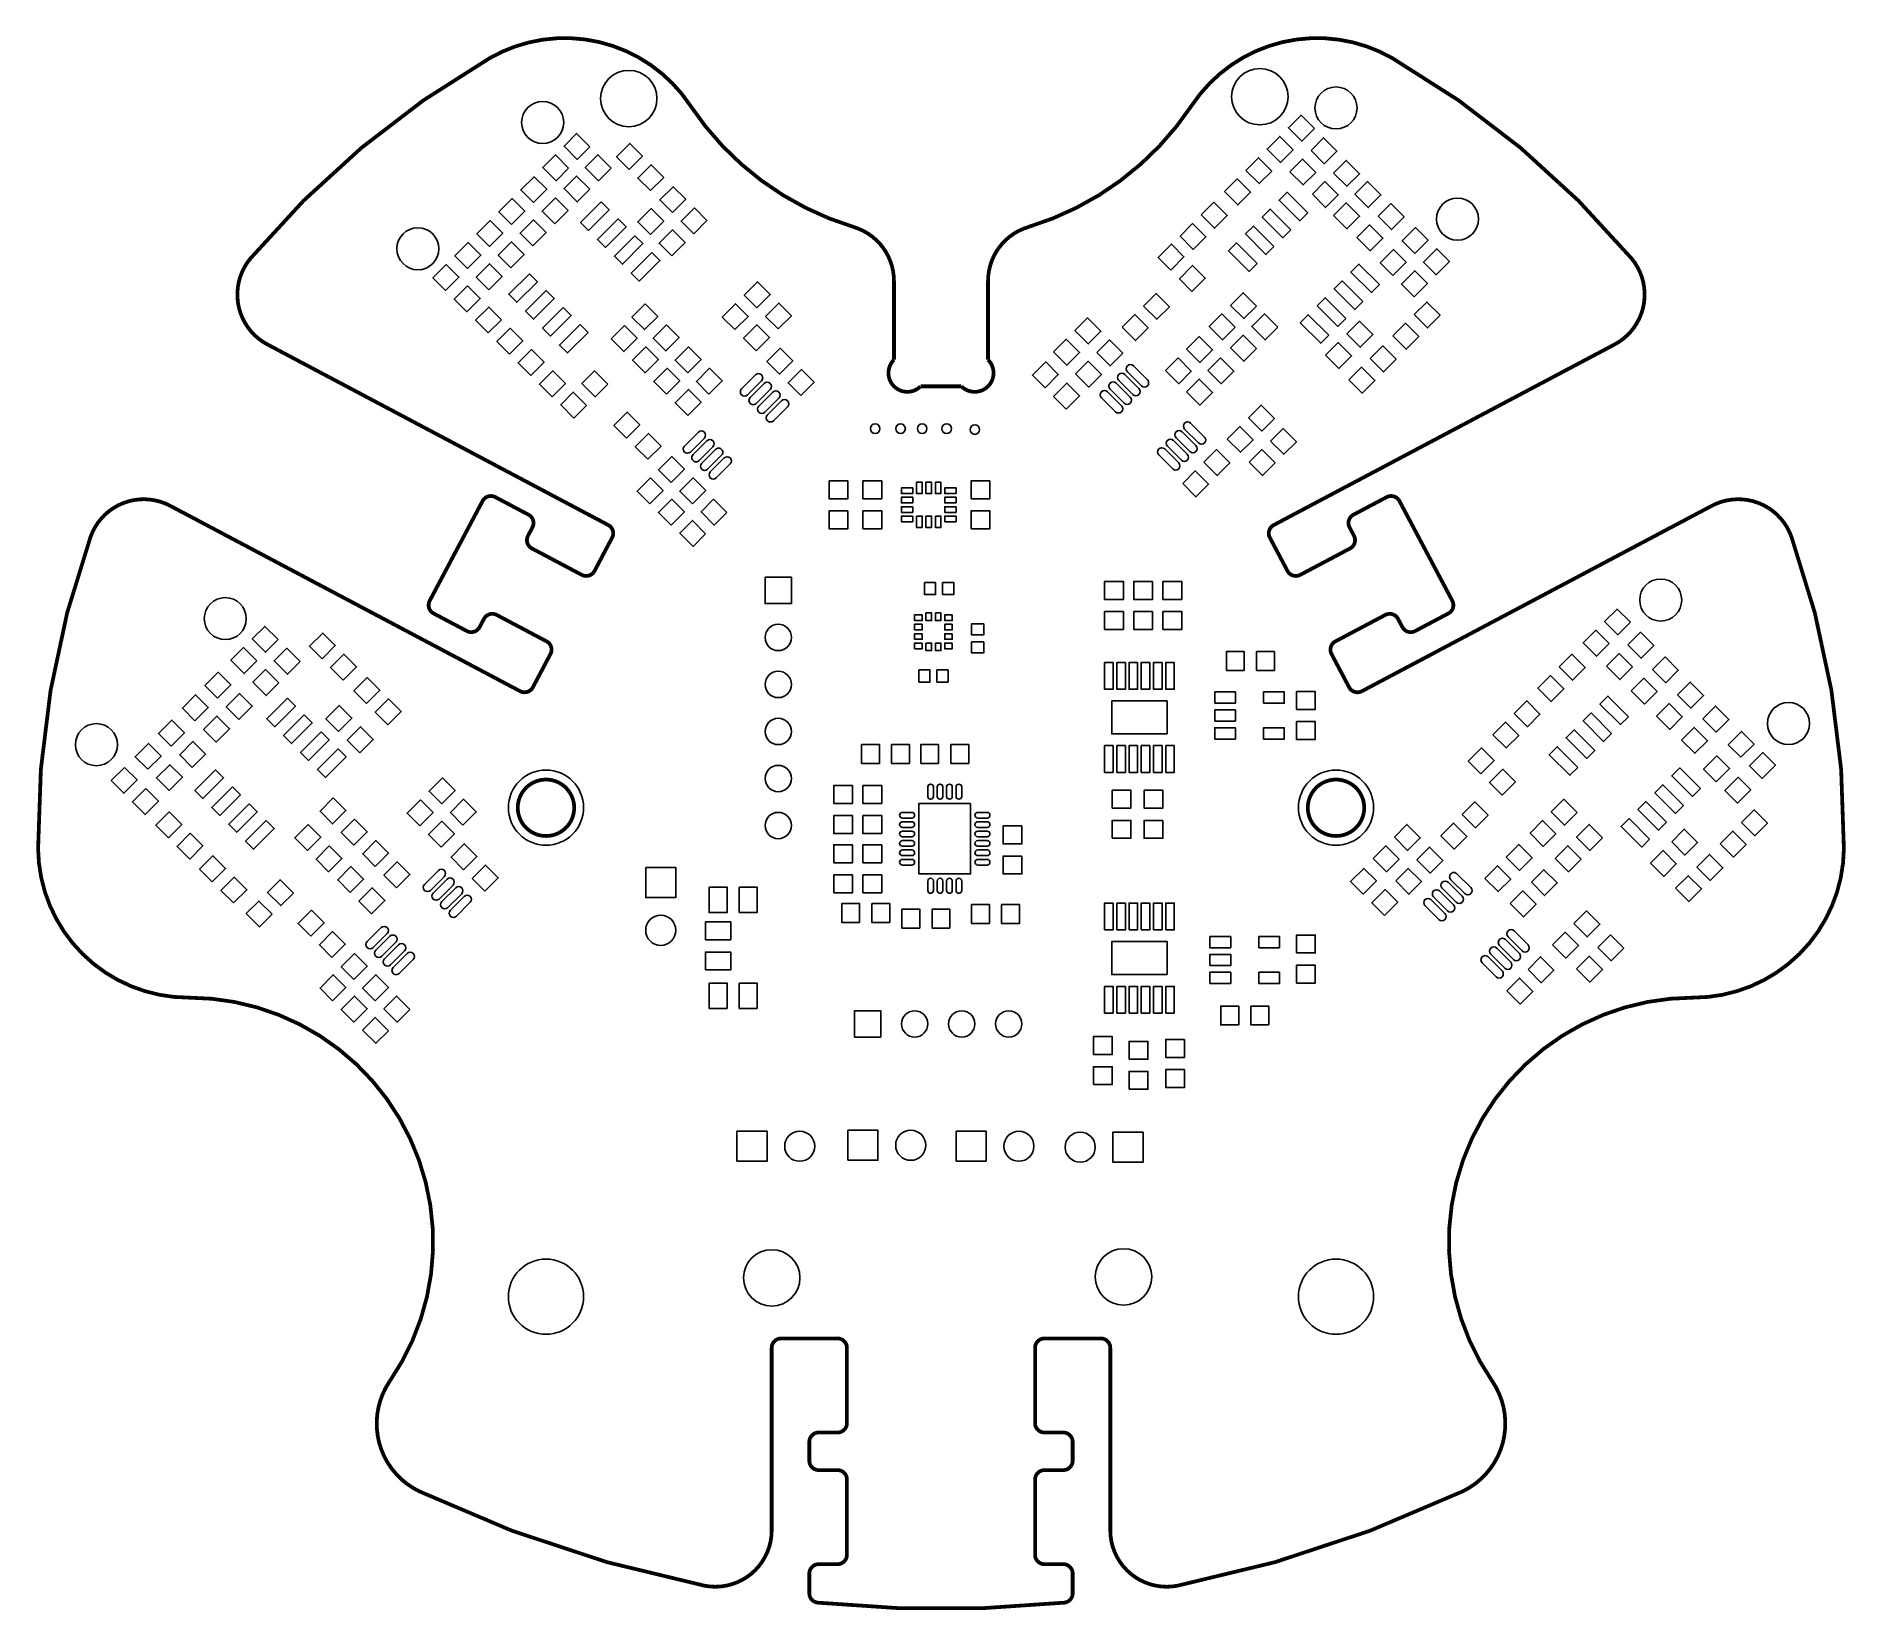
# Model space of a CAD drawing. Extents: x -48.6 to 47.7, y -14.7 to 69.
import ezdxf

# ---------------------------------------------------------------- set-up
doc = ezdxf.new("R2010")
doc.units = 0
doc.layers.add('BG_DESIGN_OUTLINE', color=85, linetype='CONTINUOUS')
doc.layers.add('PIN_TOP', color=80, linetype='CONTINUOUS')

msp = doc.modelspace()

# ---------------------------------------------------------------- linework, layer by layer
at = {"layer": 'BG_DESIGN_OUTLINE', "const_width": 0.2}
for points in [[(-13.7833, 65.3377, 0.396137), (-24.4498, 67.8438)], [(23.5498, 67.8438, 0.396137), (12.8833, 65.3377)], [(-24.4498, 67.8438, 0.086912), (-37.15, 57.2124)], [(36.25, 57.2124, 0.086912), (23.5498, 67.8438)], [(-13.7833, 65.3377, 0.1746), (-5.0816, 58.8671)], [(4.1816, 58.8671, 0.1746), (12.8833, 65.3377)], [(-2.95, 55.9955, 0.330594), (-5.0816, 58.8671)], [(4.1816, 58.8671, 0.330594), (2.05, 55.9955)], [(-37.15, 57.2124, 0.478121), (-36.261, 52.6279)], [(35.361, 52.6279, 0.478121), (36.25, 57.2124)], [(-2.95, 51.8142, 0.99999), (-1.5358, 50.4)], [(0.6358, 50.4, 0.99999), (2.05, 51.8142)], [(-41.4289, 44.0491, 0.457196), (-45.659, 42.4066)], [(-24.1461, 44.5109, 0.414208), (-24.822, 44.3032)], [(23.922, 44.3032, 0.414208), (23.2461, 44.5109)], [(44.759, 42.4066, 0.457196), (40.5289, 44.0491)], [(-22.1711, 42.8986, 0.414199), (-22.3788, 43.5745)], [(21.4788, 43.5745, 0.414199), (21.2711, 42.8986)], [(-45.659, 42.4066, 0.088253), (-48.4497, 25.8255)], [(-22.4052, 42.4568, 0.414215), (-22.1975, 41.7809)], [(-17.9343, 42.3512, 0.414192), (-18.142, 43.0271)], [(17.242, 43.0271, 0.414192), (17.0343, 42.3512)], [(21.2975, 41.7809, 0.414215), (21.5052, 42.4568)], [(47.5497, 25.8255, 0.088253), (44.759, 42.4066)], [(-19.5467, 40.3763, 0.414284), (-18.8707, 40.584)], [(17.9707, 40.584, 0.414284), (18.6467, 40.3763)], [(-27.6312, 39.0015, 0.414209), (-27.4235, 38.3256)], [(26.5235, 38.3256, 0.414209), (26.7312, 39.0015)], [(-25.6563, 37.3892, 0.414225), (-24.9804, 37.5969)], [(-24.0703, 38.2464, 0.414208), (-24.7462, 38.0387)], [(23.8462, 38.0387, 0.414208), (23.1703, 38.2464)], [(24.0804, 37.5969, 0.414225), (24.7563, 37.3892)], [(-21.2118, 36.1659, 0.414214), (-21.4195, 36.8418)], [(20.5195, 36.8418, 0.414214), (20.3118, 36.1659)], [(-22.8241, 34.1909, 0.414196), (-22.1482, 34.3986)], [(21.2482, 34.3986, 0.414196), (21.9241, 34.1909)], [(-19.95, 27.994, 1.000007), (-22.95, 27.994, 0.999993), (-19.95, 27.994)], [(22.05, 27.994, 1.000007), (19.05, 27.994, 0.999993), (22.05, 27.994)], [(-48.4497, 25.8255, 0.411487), (-40.45, 17.9)], [(39.55, 17.9, 0.411487), (47.5497, 25.8255)], [(-29.7441, -2.4746, 0.604193), (-40.45, 17.9)], [(39.55, 17.9, 0.604193), (28.8441, -2.4746)], [(-8.95, -0.2199, 0.414214), (-9.45, -0.7199)], [(-5.45, -0.7199, 0.414214), (-5.95, -0.2199)], [(5.05, -0.2199, 0.414214), (4.55, -0.7199)], [(8.55, -0.7199, 0.414214), (8.05, -0.2199)], [(-29.7441, -2.4746, 0.461923), (-28.1649, -8.3574)], [(27.2649, -8.3574, 0.461923), (28.8441, -2.4746)], [(-5.95, -5.2199, 0.414214), (-5.45, -4.7199)], [(4.55, -4.7199, 0.414214), (5.05, -5.2199)], [(-6.95, -5.2199, 0.414214), (-7.45, -5.7199)], [(6.55, -5.7199, 0.414214), (6.05, -5.2199)], [(-7.45, -6.7199, 0.414214), (-6.95, -7.2199)], [(6.05, -7.2199, 0.414214), (6.55, -6.7199)], [(-5.45, -7.7199, 0.414214), (-5.95, -7.2199)], [(5.05, -7.2199, 0.414214), (4.55, -7.7199)], [(-28.1649, -8.3574, 0.061873), (-13.0339, -13.3633)], [(12.134, -13.3633, 0.061872), (27.2649, -8.3574)], [(-13.0339, -13.3633, 0.472821), (-9.45, -10.4207)], [(8.55, -10.4207, 0.472833), (12.134, -13.3633)], [(-6.95, -12.2199, 0.414214), (-7.45, -12.7199)], [(-5.95, -12.2199, 0.414214), (-5.45, -11.7199)], [(4.55, -11.7199, 0.414214), (5.05, -12.2199)], [(6.55, -12.7199, 0.414214), (6.05, -12.2199)], [(-7.45, -13.7698, 0.384764), (-7.0007, -14.2672)], [(-7.0007, -14.2672, 0.050799), (6.1007, -14.2672)], [(6.1007, -14.2672, 0.384764), (6.55, -13.7698)]]:
    msp.add_lwpolyline(points, format="xyb", dxfattribs=at)
for points in [[(-2.95, 51.8142), (-2.95, 55.9955)], [(2.05, 55.9955), (2.05, 51.8142)], [(-36.261, 52.6279), (-18.142, 43.0271)], [(17.242, 43.0271), (35.361, 52.6279)], [(0.6358, 50.4), (-1.5358, 50.4)], [(-24.822, 44.3032), (-27.6312, 39.0015)], [(-22.3788, 43.5745), (-24.1461, 44.5109)], [(23.2461, 44.5109), (21.4788, 43.5745)], [(26.7312, 39.0015), (23.922, 44.3032)], [(-22.8241, 34.1909), (-41.4289, 44.0491)], [(40.5289, 44.0491), (21.9241, 34.1909)], [(-22.4052, 42.4568), (-22.1711, 42.8986)], [(-17.9343, 42.3512), (-18.8707, 40.584)], [(17.9707, 40.584), (17.0343, 42.3512)], [(21.2711, 42.8986), (21.5052, 42.4568)], [(-19.5467, 40.3763), (-22.1975, 41.7809)], [(21.2975, 41.7809), (18.6467, 40.3763)], [(-27.4235, 38.3256), (-25.6563, 37.3892)], [(-24.9804, 37.5969), (-24.7462, 38.0387)], [(-24.0703, 38.2464), (-21.4195, 36.8418)], [(20.5195, 36.8418), (23.1703, 38.2464)], [(23.8462, 38.0387), (24.0804, 37.5969)], [(24.7563, 37.3892), (26.5235, 38.3256)], [(-21.2118, 36.1659), (-22.1482, 34.3986)], [(21.2482, 34.3986), (20.3118, 36.1659)], [(-9.45, -10.4207), (-9.45, -0.7199)], [(-8.95, -0.2199), (-5.95, -0.2199)], [(-5.45, -0.7199), (-5.45, -4.7199)], [(4.55, -4.7199), (4.55, -0.7199)], [(5.05, -0.2199), (8.05, -0.2199)], [(8.55, -0.7199), (8.55, -10.4207)], [(-7.45, -5.7199), (-7.45, -6.7199)], [(-5.95, -5.2199), (-6.95, -5.2199)], [(6.05, -5.2199), (5.05, -5.2199)], [(6.55, -6.7199), (6.55, -5.7199)], [(-6.95, -7.2199), (-5.95, -7.2199)], [(-5.45, -7.7199), (-5.45, -11.7199)], [(4.55, -11.7199), (4.55, -7.7199)], [(5.05, -7.2199), (6.05, -7.2199)], [(-5.95, -12.2199), (-6.95, -12.2199)], [(6.05, -12.2199), (5.05, -12.2199)], [(-7.45, -12.7199), (-7.45, -13.7698)], [(6.55, -13.7698), (6.55, -12.7199)]]:
    msp.add_lwpolyline(points, dxfattribs=at)
at = {"layer": 'PIN_TOP'}
for points in [[(19.398029, 64.110522), (18.726278, 63.438771), (18.019171, 64.145878), (18.690922, 64.817629)], [(-19.112871, 63.136622), (-19.784622, 62.464871), (-20.491729, 63.171978), (-19.819978, 63.843729)], [(18.266629, 62.979122), (17.594878, 62.307371), (16.887771, 63.014478), (17.559522, 63.686229)], [(19.221271, 62.943778), (19.893022, 63.615529), (20.600129, 62.908422), (19.928378, 62.236671)], [(-20.244271, 62.005222), (-20.916022, 61.333471), (-21.623129, 62.040578), (-20.951378, 62.712329)], [(-17.981471, 62.005322), (-18.653222, 61.333571), (-19.360329, 62.040678), (-18.688578, 62.712429)], [(-17.026878, 61.934571), (-17.698629, 62.606322), (-16.991522, 63.313429), (-16.319771, 62.641678)], [(15.756471, 61.883078), (16.428222, 62.554829), (17.135329, 61.847722), (16.463578, 61.175971)], [(-19.112871, 60.873922), (-19.784622, 60.202171), (-20.491729, 60.909278), (-19.819978, 61.581029)], [(-15.895478, 60.803171), (-16.567229, 61.474922), (-15.860122, 62.182029), (-15.188371, 61.510278)], [(18.089871, 61.812378), (18.761622, 62.484129), (19.468729, 61.777022), (18.796978, 61.105271)], [(20.423371, 61.741678), (21.095122, 62.413429), (21.802229, 61.706322), (21.130478, 61.034571)], [(-22.118078, 60.166871), (-22.789829, 60.838622), (-22.082722, 61.545729), (-21.410971, 60.873978)], [(-14.728778, 59.636471), (-15.400529, 60.308222), (-14.693422, 61.015329), (-14.021671, 60.343578)], [(14.625071, 60.751678), (15.296822, 61.423429), (16.003929, 60.716322), (15.332178, 60.044571)], [(19.04804, 59.623924), (18.623776, 59.19966), (17.52776, 60.295676), (17.952024, 60.71994)], [(19.291971, 60.610278), (19.963722, 61.282029), (20.670829, 60.574922), (19.999078, 59.903171)], [(21.554671, 60.610378), (22.226422, 61.282129), (22.933529, 60.575022), (22.261778, 59.903271)], [(-23.284778, 59.000071), (-23.956529, 59.671822), (-23.249422, 60.378929), (-22.577671, 59.707178)], [(-20.986678, 59.035471), (-21.658429, 59.707222), (-20.951322, 60.414329), (-20.279571, 59.742578)], [(-18.515424, 60.20564), (-18.09116, 59.781376), (-19.187176, 58.68536), (-19.61144, 59.109624)], [(-15.895478, 58.469771), (-16.567229, 59.141522), (-15.860122, 59.848629), (-15.188371, 59.176878)], [(-13.597378, 58.505071), (-14.269129, 59.176822), (-13.562022, 59.883929), (-12.890271, 59.212178)], [(13.387571, 59.514278), (14.059322, 60.186029), (14.766429, 59.478922), (14.094678, 58.807171)], [(18.14994, 58.725924), (17.725676, 58.30166), (16.62966, 59.397676), (17.053924, 59.82194)], [(20.423271, 59.478978), (21.095022, 60.150729), (21.802129, 59.443622), (21.130378, 58.771871)], [(22.792171, 59.443578), (23.463922, 60.115329), (24.171029, 59.408222), (23.499278, 58.736471)], [(-24.451478, 57.833371), (-25.123229, 58.505122), (-24.416122, 59.212229), (-23.744371, 58.540478)], [(-22.153378, 57.868671), (-22.825129, 58.540422), (-22.118022, 59.247529), (-21.446271, 58.575778)], [(-17.617324, 59.30764), (-17.19306, 58.883376), (-18.289076, 57.78736), (-18.71334, 58.211624)], [(-14.764078, 57.338371), (-15.435829, 58.010122), (-14.728722, 58.717229), (-14.056971, 58.045478)], [(12.256171, 58.382878), (12.927922, 59.054629), (13.635029, 58.347522), (12.963278, 57.675771)], [(17.25194, 57.827924), (16.827676, 57.40366), (15.73166, 58.499676), (16.155924, 58.92394)], [(21.660771, 58.312178), (22.332522, 58.983929), (23.039629, 58.276822), (22.367878, 57.605071)], [(24.736622, 57.463671), (24.064871, 58.135422), (24.771978, 58.842529), (25.443729, 58.170778)], [(-25.618178, 56.666671), (-26.289929, 57.338422), (-25.582822, 58.045529), (-24.911071, 57.373778)], [(-23.320078, 56.701971), (-23.991829, 57.373722), (-23.284722, 58.080829), (-22.612971, 57.409078)], [(-16.719324, 58.40964), (-16.29506, 57.985376), (-17.391076, 56.88936), (-17.81534, 57.313624)], [(11.761222, 56.579871), (11.089471, 57.251622), (11.796578, 57.958729), (12.468329, 57.286978)], [(16.35394, 56.929824), (15.929676, 56.50556), (14.83366, 57.601576), (15.257924, 58.02584)], [(-26.749622, 56.878829), (-26.077871, 56.207078), (-26.784978, 55.499971), (-27.456729, 56.171722)], [(-24.486778, 55.535271), (-25.158529, 56.207022), (-24.451422, 56.914129), (-23.779671, 56.242378)], [(-15.821324, 57.51154), (-15.39706, 57.087276), (-16.493076, 55.99126), (-16.91734, 56.415524)], [(12.892622, 55.448471), (12.220871, 56.120222), (12.927978, 56.827329), (13.599729, 56.155578)], [(22.86634, 55.805624), (22.442076, 55.38136), (21.34606, 56.477376), (21.770324, 56.90164)], [(23.569922, 56.296971), (22.898171, 56.968722), (23.605278, 57.675829), (24.277029, 57.004078)], [(25.868022, 56.332271), (25.196271, 57.004022), (25.903378, 57.711129), (26.575129, 57.039378)], [(-22.333724, 56.38734), (-21.90946, 55.963076), (-23.005476, 54.86706), (-23.42974, 55.291324)], [(-10.238678, 54.580671), (-10.910429, 55.252422), (-10.203322, 55.959529), (-9.531571, 55.287778)], [(21.96834, 54.907524), (21.544076, 54.48326), (20.44806, 55.579276), (20.872324, 56.00354)], [(24.701322, 55.165571), (24.029571, 55.837322), (24.736678, 56.544429), (25.408429, 55.872678)], [(-25.618222, 55.747429), (-24.946471, 55.075678), (-25.653578, 54.368571), (-26.325329, 55.040322)], [(-21.435724, 55.48924), (-21.01146, 55.064976), (-22.107476, 53.96896), (-22.53174, 54.393224)], [(10.311671, 54.670678), (10.983422, 55.342429), (11.690529, 54.635322), (11.018778, 53.963571)], [(16.322129, 54.670622), (15.650378, 53.998871), (14.943271, 54.705978), (15.615022, 55.377729)], [(21.07034, 54.009524), (20.646076, 53.58526), (19.55006, 54.681276), (19.974324, 55.10554)], [(24.701371, 54.210978), (25.373122, 54.882729), (26.080229, 54.175622), (25.408478, 53.503871)], [(-24.522178, 53.237171), (-25.193929, 53.908922), (-24.486822, 54.616029), (-23.815071, 53.944278)], [(-20.537724, 54.59124), (-20.11346, 54.166976), (-21.209476, 53.07096), (-21.63374, 53.495224)], [(-16.178322, 54.792829), (-15.506571, 54.121078), (-16.213678, 53.413971), (-16.885429, 54.085722)], [(-11.405378, 53.413971), (-12.077129, 54.085722), (-11.370022, 54.792829), (-10.698271, 54.121078)], [(-9.107278, 53.449271), (-9.779029, 54.121022), (-9.071922, 54.828129), (-8.400171, 54.156378)], [(6.670071, 53.362478), (7.341822, 54.034229), (8.048929, 53.327122), (7.377178, 52.655371)], [(9.180271, 53.539278), (9.852022, 54.211029), (10.559129, 53.503922), (9.887378, 52.832171)], [(15.190729, 53.539222), (14.518978, 52.867471), (13.811871, 53.574578), (14.483622, 54.246329)], [(17.453429, 53.539222), (16.781678, 52.867471), (16.074571, 53.574578), (16.746322, 54.246329)], [(20.17224, 53.111524), (19.747976, 52.68726), (18.65196, 53.783276), (19.076224, 54.20754)], [(-23.390778, 52.105771), (-24.062529, 52.777522), (-23.355422, 53.484629), (-22.683671, 52.812878)], [(-19.639624, 53.69324), (-19.21536, 53.268976), (-20.311376, 52.17296), (-20.73564, 52.597224)], [(-17.274422, 53.626029), (-16.602671, 52.954278), (-17.309778, 52.247171), (-17.981529, 52.918922)], [(-15.046922, 53.661429), (-14.375171, 52.989678), (-15.082278, 52.282571), (-15.754029, 52.954322)], [(-10.273978, 52.282571), (-10.945729, 52.954322), (-10.238622, 53.661429), (-9.566871, 52.989678)], [(12.609771, 52.372578), (13.281522, 53.044329), (13.988629, 52.337222), (13.316878, 51.665471)], [(16.322029, 52.407822), (15.650278, 51.736071), (14.943171, 52.443178), (15.614922, 53.114929)], [(21.130471, 53.185678), (21.802222, 53.857429), (22.509329, 53.150322), (21.837578, 52.478571)], [(23.569971, 53.079578), (24.241722, 53.751329), (24.948829, 53.044222), (24.277078, 52.372471)], [(-22.259478, 50.974471), (-22.931229, 51.646222), (-22.224122, 52.353329), (-21.552371, 51.681578)], [(-16.143022, 52.494629), (-15.471271, 51.822878), (-16.178378, 51.115771), (-16.850129, 51.787522)], [(-13.915578, 51.115871), (-14.587329, 51.787622), (-13.880222, 52.494729), (-13.208471, 51.822978)], [(-9.036578, 51.045171), (-9.708329, 51.716922), (-9.001222, 52.424029), (-8.329471, 51.752278)], [(5.538671, 52.231078), (6.210422, 52.902829), (6.917529, 52.195722), (6.245778, 51.523971)], [(7.836871, 52.195778), (8.508622, 52.867529), (9.215729, 52.160422), (8.543978, 51.488671)], [(19.999071, 52.054278), (20.670822, 52.726029), (21.377929, 52.018922), (20.706178, 51.347171)], [(22.367871, 51.877578), (23.039622, 52.549329), (23.746729, 51.842222), (23.074978, 51.170471)], [(-21.128078, 49.843071), (-21.799829, 50.514822), (-21.092722, 51.221929), (-20.420971, 50.550178)], [(-18.158271, 50.514822), (-18.830022, 49.843071), (-19.537129, 50.550178), (-18.865378, 51.221929)], [(-15.046978, 49.984471), (-15.718729, 50.656222), (-15.011622, 51.363329), (-14.339871, 50.691578)], [(-12.784178, 49.984471), (-13.455929, 50.656222), (-12.748822, 51.363329), (-12.077071, 50.691578)], [(-7.905178, 49.913771), (-8.576929, 50.585522), (-7.869822, 51.292629), (-7.198071, 50.620878)], [(5.079122, 50.321971), (4.407371, 50.993722), (5.114478, 51.700829), (5.786229, 51.029078)], [(6.705471, 51.064378), (7.377222, 51.736129), (8.084329, 51.029022), (7.412578, 50.357271)], [(11.478371, 51.241178), (12.150122, 51.912929), (12.857229, 51.205822), (12.185478, 50.534071)], [(13.741171, 51.241178), (14.412922, 51.912929), (15.120029, 51.205822), (14.448278, 50.534071)], [(21.236471, 50.746178), (21.908222, 51.417929), (22.615329, 50.710822), (21.943578, 50.039071)], [(-19.289671, 49.383422), (-19.961422, 48.711671), (-20.668529, 49.418778), (-19.996778, 50.090529)], [(-13.915578, 48.853071), (-14.587329, 49.524822), (-13.880222, 50.231929), (-13.208471, 49.560178)], [(6.210522, 49.190571), (5.538771, 49.862322), (6.245878, 50.569429), (6.917629, 49.897678)], [(12.609771, 50.109778), (13.281522, 50.781529), (13.988629, 50.074422), (13.316878, 49.402671)], [(15.897871, 48.730978), (16.569622, 49.402729), (17.276729, 48.695622), (16.604978, 48.023871)], [(-17.168278, 47.651071), (-17.840029, 48.322822), (-17.132922, 49.029929), (-16.461171, 48.358178)], [(14.766471, 47.599578), (15.438222, 48.271329), (16.145329, 47.564222), (15.473578, 46.892471)], [(17.064571, 47.493478), (17.736322, 48.165229), (18.443429, 47.458122), (17.771678, 46.786371)], [(-16.036878, 46.519671), (-16.708629, 47.191422), (-16.001522, 47.898529), (-15.329771, 47.226778)], [(-14.799378, 45.282171), (-15.471129, 45.953922), (-14.764022, 46.661029), (-14.092271, 45.989278)], [(13.529071, 46.362178), (14.200822, 47.033929), (14.907929, 46.326822), (14.236178, 45.655071)], [(15.933171, 46.362078), (16.604922, 47.033829), (17.312029, 46.326722), (16.640278, 45.654971)], [(-15.930878, 44.150871), (-16.602629, 44.822622), (-15.895522, 45.529729), (-15.223771, 44.857978)], [(-13.667978, 44.150771), (-14.339729, 44.822522), (-13.632622, 45.529629), (-12.960871, 44.857878)], [(-5.4, 45.375), (-5.4, 44.425), (-6.4, 44.425), (-6.4, 45.375)], [(-3.6, 45.375), (-3.6, 44.425), (-4.6, 44.425), (-4.6, 45.375)], [(-1.75, 45.3), (-1.45, 45.3), (-1.45, 44.7), (-1.75, 44.7)], [(-1.25, 45.3), (-0.95, 45.3), (-0.95, 44.7), (-1.25, 44.7)], [(-0.75, 45.3), (-0.45, 45.3), (-0.45, 44.7), (-0.75, 44.7)], [(1.15, 44.425), (1.15, 45.375), (2.15, 45.375), (2.15, 44.425)], [(12.397671, 45.230778), (13.069422, 45.902529), (13.776529, 45.195422), (13.104778, 44.523671)], [(-14.799478, 43.019471), (-15.471229, 43.691222), (-14.764122, 44.398329), (-14.092371, 43.726578)], [(-11.829571, 43.691222), (-12.501322, 43.019471), (-13.208429, 43.726578), (-12.536678, 44.398329)], [(-1.95, 45), (-1.95, 44.7), (-2.55, 44.7), (-2.55, 45)], [(-1.95, 44.5), (-1.95, 44.2), (-2.55, 44.2), (-2.55, 44.5)], [(0.35, 45), (0.35, 44.7), (-0.25, 44.7), (-0.25, 45)], [(0.35, 44.5), (0.35, 44.2), (-0.25, 44.2), (-0.25, 44.5)], [(-5.4, 43.775), (-5.4, 42.825), (-6.4, 42.825), (-6.4, 43.775)], [(-3.6, 43.775), (-3.6, 42.825), (-4.6, 42.825), (-4.6, 43.775)], [(-1.95, 44), (-1.95, 43.7), (-2.55, 43.7), (-2.55, 44)], [(-1.95, 43.5), (-1.95, 43.2), (-2.55, 43.2), (-2.55, 43.5)], [(-1.75, 43.5), (-1.45, 43.5), (-1.45, 42.9), (-1.75, 42.9)], [(-1.25, 43.5), (-0.95, 43.5), (-0.95, 42.9), (-1.25, 42.9)], [(-0.75, 43.5), (-0.45, 43.5), (-0.45, 42.9), (-0.75, 42.9)], [(0.35, 44), (0.35, 43.7), (-0.25, 43.7), (-0.25, 44)], [(0.35, 43.5), (0.35, 43.2), (-0.25, 43.2), (-0.25, 43.5)], [(1.15, 42.825), (1.15, 43.775), (2.15, 43.775), (2.15, 42.825)], [(-12.960971, 42.559822), (-13.632722, 41.888071), (-14.339829, 42.595178), (-13.668078, 43.266929)], [(-9.8, 40.25), (-8.4, 40.25), (-8.4, 38.85), (-9.8, 38.85)], [(-1.325, 39.97), (-0.735, 39.97), (-0.735, 39.33), (-1.325, 39.33)], [(-0.365, 39.97), (0.225, 39.97), (0.225, 39.33), (-0.365, 39.33)], [(8.25, 39.075), (8.25, 40.025), (9.25, 40.025), (9.25, 39.075)], [(10.8, 40.025), (10.8, 39.075), (9.8, 39.075), (9.8, 40.025)], [(11.35, 39.075), (11.35, 40.025), (12.35, 40.025), (12.35, 39.075)], [(36.202429, 37.854022), (35.530678, 37.182271), (34.823571, 37.889378), (35.495322, 38.561129)], [(-35.690471, 36.932122), (-36.362222, 36.260371), (-37.069329, 36.967478), (-36.397578, 37.639229)], [(-1.45, 38.25), (-1.45, 37.95), (-1.85, 37.95), (-1.85, 38.25)], [(-1.45, 37.75), (-1.45, 37.45), (-1.85, 37.45), (-1.85, 37.75)], [(-1.25, 38.35), (-0.95, 38.35), (-0.95, 37.95), (-1.25, 37.95)], [(-0.75, 38.35), (-0.45, 38.35), (-0.45, 37.95), (-0.75, 37.95)], [(0.15, 38.25), (0.15, 37.95), (-0.25, 37.95), (-0.25, 38.25)], [(0.15, 37.75), (0.15, 37.45), (-0.25, 37.45), (-0.25, 37.75)], [(1.82, 37.775), (1.82, 37.185), (1.18, 37.185), (1.18, 37.775)], [(8.25, 37.475), (8.25, 38.425), (9.25, 38.425), (9.25, 37.475)], [(10.8, 38.425), (10.8, 37.475), (9.8, 37.475), (9.8, 38.425)], [(11.35, 37.475), (11.35, 38.425), (12.35, 38.425), (12.35, 37.475)], [(-33.357078, 35.906771), (-34.028829, 36.578522), (-33.321722, 37.285629), (-32.649971, 36.613878)], [(-1.45, 37.25), (-1.45, 36.95), (-1.85, 36.95), (-1.85, 37.25)], [(-1.45, 36.75), (-1.45, 36.45), (-1.85, 36.45), (-1.85, 36.75)], [(-1.25, 36.75), (-0.95, 36.75), (-0.95, 36.35), (-1.25, 36.35)], [(-0.75, 36.75), (-0.45, 36.75), (-0.45, 36.35), (-0.75, 36.35)], [(0.15, 37.25), (0.15, 36.95), (-0.25, 36.95), (-0.25, 37.25)], [(0.15, 36.75), (0.15, 36.45), (-0.25, 36.45), (-0.25, 36.75)], [(1.82, 36.815), (1.82, 36.225), (1.18, 36.225), (1.18, 36.815)], [(35.071029, 36.722622), (34.399278, 36.050871), (33.692171, 36.757978), (34.363922, 37.429729)], [(36.060971, 36.651978), (36.732722, 37.323729), (37.439829, 36.616622), (36.768078, 35.944871)], [(-36.821871, 35.800722), (-37.493622, 35.128971), (-38.200729, 35.836078), (-37.528978, 36.507829)], [(-34.523771, 35.765322), (-35.195522, 35.093571), (-35.902629, 35.800678), (-35.230878, 36.472429)], [(-32.225678, 34.775371), (-32.897429, 35.447122), (-32.190322, 36.154229), (-31.518571, 35.482478)], [(8.7, 35.7245), (8.7, 34.2995), (8.25, 34.2995), (8.25, 35.7245)], [(9.35, 35.7245), (9.35, 34.2995), (8.9, 34.2995), (8.9, 35.7245)], [(10, 35.7245), (10, 34.2995), (9.55, 34.2995), (9.55, 35.7245)], [(10.65, 35.7245), (10.65, 34.2995), (10.2, 34.2995), (10.2, 35.7245)], [(11.3, 35.7245), (11.3, 34.2995), (10.85, 34.2995), (10.85, 35.7245)], [(11.95, 35.7245), (11.95, 34.2995), (11.5, 34.2995), (11.5, 35.7245)], [(15.675, 35.3), (14.725, 35.3), (14.725, 36.3), (15.675, 36.3)], [(17.275, 35.3), (16.325, 35.3), (16.325, 36.3), (17.275, 36.3)], [(32.419371, 35.485178), (33.091122, 36.156929), (33.798229, 35.449822), (33.126478, 34.778071)], [(34.929571, 35.520578), (35.601322, 36.192329), (36.308429, 35.485222), (35.636678, 34.813471)], [(37.369171, 35.343778), (38.040922, 36.015529), (38.748029, 35.308422), (38.076278, 34.636671)], [(-38.907778, 33.820771), (-39.579529, 34.492522), (-38.872422, 35.199629), (-38.200671, 34.527878)], [(-35.655171, 34.633922), (-36.326922, 33.962171), (-37.034029, 34.669278), (-36.362278, 35.341029)], [(-30.988178, 33.537971), (-31.659929, 34.209722), (-30.952822, 34.916829), (-30.281071, 34.245078)], [(-1.625, 35.32), (-1.035, 35.32), (-1.035, 34.68), (-1.625, 34.68)], [(-0.665, 35.32), (-0.075, 35.32), (-0.075, 34.68), (-0.665, 34.68)], [(31.287971, 34.353778), (31.959722, 35.025529), (32.666829, 34.318422), (31.995078, 33.646671)], [(36.237771, 34.212378), (36.909522, 34.884129), (37.616629, 34.177022), (36.944878, 33.505271)], [(38.712671, 34.000278), (39.384422, 34.672029), (40.091529, 33.964922), (39.419778, 33.293171)], [(-40.109878, 32.618771), (-40.781629, 33.290522), (-40.074522, 33.997629), (-39.402771, 33.325878)], [(-37.776378, 32.689371), (-38.448129, 33.361122), (-37.741022, 34.068229), (-37.069271, 33.396478)], [(-35.199124, 33.82434), (-34.77486, 33.400076), (-35.870876, 32.30406), (-36.29514, 32.728324)], [(-29.856778, 32.406571), (-30.528529, 33.078322), (-29.821422, 33.785429), (-29.149671, 33.113678)], [(8.6265, 33.6765), (11.5735, 33.6765), (11.5735, 31.9235), (8.6265, 31.9235)], [(14.1, 33.55), (14.1, 34.15), (15.2, 34.15), (15.2, 33.55)], [(16.7, 33.55), (16.7, 34.15), (17.8, 34.15), (17.8, 33.55)], [(18.45, 33.225), (18.45, 34.175), (19.45, 34.175), (19.45, 33.225)], [(30.015271, 33.010378), (30.687022, 33.682129), (31.394129, 32.975022), (30.722378, 32.303271)], [(36.09994, 32.837024), (35.675676, 32.41276), (34.57966, 33.508776), (35.003924, 33.93304)], [(-38.978478, 31.487371), (-39.650229, 32.159122), (-38.943122, 32.866229), (-38.271371, 32.194478)], [(-34.301024, 32.92634), (-33.87676, 32.502076), (-34.972776, 31.40606), (-35.39704, 31.830324)], [(-32.473178, 32.053071), (-33.144929, 32.724822), (-32.437822, 33.431929), (-31.766071, 32.760178)], [(14.1, 32.6), (14.1, 33.2), (15.2, 33.2), (15.2, 32.6)], [(35.20184, 31.939024), (34.777576, 31.51476), (33.68156, 32.610776), (34.105824, 33.03504)], [(37.581271, 32.868878), (38.253022, 33.540629), (38.960129, 32.833522), (38.288378, 32.161771)], [(40.056171, 32.727478), (40.727922, 33.399229), (41.435029, 32.692122), (40.763278, 32.020371)], [(-41.382678, 31.275271), (-42.054429, 31.947022), (-41.347322, 32.654129), (-40.675571, 31.982378)], [(-33.403024, 32.02834), (-32.97876, 31.604076), (-34.074776, 30.50806), (-34.49904, 30.932324)], [(-31.341778, 30.921671), (-32.013529, 31.593422), (-31.306422, 32.300529), (-30.634671, 31.628778)], [(14.1, 31.65), (14.1, 32.25), (15.2, 32.25), (15.2, 31.65)], [(16.7, 31.65), (16.7, 32.25), (17.8, 32.25), (17.8, 31.65)], [(18.45, 31.625), (18.45, 32.575), (19.45, 32.575), (19.45, 31.625)], [(28.883871, 31.878978), (29.555622, 32.550729), (30.262729, 31.843622), (29.590978, 31.171871)], [(34.30384, 31.041024), (33.879576, 30.61676), (32.78356, 31.712776), (33.207824, 32.13704)], [(38.924771, 31.596078), (39.596522, 32.267829), (40.303629, 31.560722), (39.631878, 30.888971)], [(42.071422, 30.676871), (41.399671, 31.348622), (42.106778, 32.055729), (42.778529, 31.383978)], [(-42.620178, 30.037771), (-43.291929, 30.709522), (-42.584822, 31.416629), (-41.913071, 30.744878)], [(-40.251278, 30.143871), (-40.923029, 30.815622), (-40.215922, 31.522729), (-39.544171, 30.850978)], [(-32.505024, 31.13024), (-32.08076, 30.705976), (-33.176776, 29.60996), (-33.60104, 30.034224)], [(-3.725, 30.35), (-4.675, 30.35), (-4.675, 31.35), (-3.725, 31.35)], [(-2.125, 30.35), (-3.075, 30.35), (-3.075, 31.35), (-2.125, 31.35)], [(-0.575, 30.35), (-1.525, 30.35), (-1.525, 31.35), (-0.575, 31.35)], [(1.025, 30.35), (0.075, 30.35), (0.075, 31.35), (1.025, 31.35)], [(8.7, 31.3005), (8.7, 29.8755), (8.25, 29.8755), (8.25, 31.3005)], [(9.35, 31.3005), (9.35, 29.8755), (8.9, 29.8755), (8.9, 31.3005)], [(10, 31.3005), (10, 29.8755), (9.55, 29.8755), (9.55, 31.3005)], [(10.65, 31.3005), (10.65, 29.8755), (10.2, 29.8755), (10.2, 31.3005)], [(11.3, 31.3005), (11.3, 29.8755), (10.85, 29.8755), (10.85, 31.3005)], [(11.95, 31.3005), (11.95, 29.8755), (11.5, 29.8755), (11.5, 31.3005)], [(28.247422, 29.792971), (27.575671, 30.464722), (28.282778, 31.171829), (28.954529, 30.500078)], [(33.40584, 30.142924), (32.981576, 29.71866), (31.88556, 30.814676), (32.309824, 31.23894)], [(43.202822, 29.545471), (42.531071, 30.217222), (43.238178, 30.924329), (43.909929, 30.252578)], [(-43.857522, 30.143829), (-43.185771, 29.472078), (-43.892878, 28.764971), (-44.564629, 29.436722)], [(-41.488778, 28.906371), (-42.160529, 29.578122), (-41.453422, 30.285229), (-40.781671, 29.613478)], [(-39.017424, 30.00604), (-38.59316, 29.581776), (-39.689176, 28.48576), (-40.11344, 28.910024)], [(29.378822, 28.661571), (28.707071, 29.333322), (29.414178, 30.040429), (30.085929, 29.368678)], [(39.91824, 29.018724), (39.493976, 28.59446), (38.39796, 29.690476), (38.822224, 30.11474)], [(40.763222, 29.368771), (40.091471, 30.040522), (40.798578, 30.747629), (41.470329, 30.075878)], [(-42.726122, 29.012429), (-42.054371, 28.340678), (-42.761478, 27.633571), (-43.433229, 28.305322)], [(-38.119424, 29.10794), (-37.69516, 28.683676), (-38.791176, 27.58766), (-39.21544, 28.011924)], [(-26.993078, 28.199271), (-27.664829, 28.871022), (-26.957722, 29.578129), (-26.285971, 28.906378)], [(-5.15, 29.175), (-5.15, 28.225), (-6.15, 28.225), (-6.15, 29.175)], [(-3.6, 29.175), (-3.6, 28.225), (-4.6, 28.225), (-4.6, 29.175)], [(8.65, 27.975), (8.65, 28.925), (9.65, 28.925), (9.65, 27.975)], [(11.35, 28.925), (11.35, 27.975), (10.35, 27.975), (10.35, 28.925)], [(39.02024, 28.120624), (38.595976, 27.69636), (37.49996, 28.792376), (37.924224, 29.21664)], [(41.894622, 28.237371), (41.222871, 28.909122), (41.929978, 29.616229), (42.601729, 28.944478)], [(-37.221424, 28.20994), (-36.79716, 27.785676), (-37.893176, 26.68966), (-38.31744, 27.113924)], [(-32.756022, 28.517529), (-32.084271, 27.845778), (-32.791378, 27.138671), (-33.463129, 27.810422)], [(-28.159778, 27.032571), (-28.831529, 27.704322), (-28.124422, 28.411429), (-27.452671, 27.739678)], [(-25.861678, 27.067871), (-26.533429, 27.739622), (-25.826322, 28.446729), (-25.154571, 27.774978)], [(1.125, 28.225), (1.125, 24.475), (-1.625, 24.475), (-1.625, 28.225)], [(27.257571, 27.636278), (27.929322, 28.308029), (28.636429, 27.600922), (27.964678, 26.929171)], [(33.374029, 27.742422), (32.702278, 27.070671), (31.995171, 27.777778), (32.666922, 28.449529)], [(38.12224, 27.222624), (37.697976, 26.79836), (36.60196, 27.894376), (37.026224, 28.31864)], [(-41.524078, 26.396171), (-42.195829, 27.067922), (-41.488722, 27.775029), (-40.816971, 27.103278)], [(-36.323324, 27.31194), (-35.89906, 26.887676), (-36.995076, 25.79166), (-37.41934, 26.215924)], [(-34.099522, 27.103329), (-33.427771, 26.431578), (-34.134878, 25.724471), (-34.806629, 26.396222)], [(-31.624622, 27.386129), (-30.952871, 26.714378), (-31.659978, 26.007271), (-32.331729, 26.679022)], [(-27.028378, 25.901171), (-27.700129, 26.572922), (-26.993022, 27.280029), (-26.321271, 26.608278)], [(-5.15, 27.575), (-5.15, 26.625), (-6.15, 26.625), (-6.15, 27.575)], [(-3.6, 27.575), (-3.6, 26.625), (-4.6, 26.625), (-4.6, 27.575)], [(3.85, 27.025), (3.85, 26.075), (2.85, 26.075), (2.85, 27.025)], [(8.65, 26.375), (8.65, 27.325), (9.65, 27.325), (9.65, 26.375)], [(11.35, 27.325), (11.35, 26.375), (10.35, 26.375), (10.35, 27.325)], [(23.651271, 26.434278), (24.323022, 27.106029), (25.030129, 26.398922), (24.358378, 25.727171)], [(26.126171, 26.504878), (26.797922, 27.176629), (27.505029, 26.469522), (26.833278, 25.797771)], [(32.242629, 26.611022), (31.570878, 25.939271), (30.863771, 26.646378), (31.535522, 27.318129)], [(34.717529, 26.398922), (34.045778, 25.727171), (33.338671, 26.434278), (34.010422, 27.106029)], [(37.22414, 26.324624), (36.799876, 25.90036), (35.70386, 26.996376), (36.128124, 27.42064)], [(42.106771, 27.212078), (42.778522, 27.883829), (43.485629, 27.176722), (42.813878, 26.504971)], [(-40.392678, 25.264771), (-41.064429, 25.936522), (-40.357322, 26.643629), (-39.685571, 25.971878)], [(-30.522578, 24.869871), (-31.194329, 25.541622), (-30.487222, 26.248729), (-29.815471, 25.576978)], [(-25.826378, 24.699171), (-26.498129, 25.370922), (-25.791022, 26.078029), (-25.119271, 25.406278)], [(-5.15, 26.025), (-5.15, 25.075), (-6.15, 25.075), (-6.15, 26.025)], [(-3.6, 26.025), (-3.6, 25.075), (-4.6, 25.075), (-4.6, 26.025)], [(29.590971, 25.373578), (30.262722, 26.045329), (30.969829, 25.338222), (30.298078, 24.666471)], [(38.394471, 26.186778), (39.066222, 26.858529), (39.773329, 26.151422), (39.101578, 25.479671)], [(40.975371, 26.080678), (41.647122, 26.752429), (42.354229, 26.045322), (41.682478, 25.373571)], [(-39.190678, 24.062771), (-39.862429, 24.734522), (-39.155322, 25.441629), (-38.483571, 24.769878)], [(-32.968122, 25.971929), (-32.296371, 25.300178), (-33.003478, 24.593071), (-33.675229, 25.264822)], [(-29.391178, 23.738471), (-30.062929, 24.410222), (-29.355822, 25.117329), (-28.684071, 24.445578)], [(3.85, 25.425), (3.85, 24.475), (2.85, 24.475), (2.85, 25.425)], [(22.519871, 25.302878), (23.191622, 25.974629), (23.898729, 25.267522), (23.226978, 24.595771)], [(24.853371, 25.232178), (25.525122, 25.903929), (26.232229, 25.196822), (25.560478, 24.525071)], [(33.586129, 25.267522), (32.914378, 24.595771), (32.207271, 25.302878), (32.879022, 25.974629)], [(37.263071, 25.055378), (37.934822, 25.727129), (38.641929, 25.020022), (37.970178, 24.348271)], [(39.737971, 24.843278), (40.409722, 25.515029), (41.116829, 24.807922), (40.445078, 24.136171)], [(-38.059278, 22.931371), (-38.731029, 23.603122), (-38.023922, 24.310229), (-37.352171, 23.638478)], [(-34.877271, 23.461722), (-35.549022, 22.789971), (-36.256129, 23.497078), (-35.584378, 24.168829)], [(-31.851378, 23.490971), (-32.523129, 24.162722), (-31.816022, 24.869829), (-31.144271, 24.198078)], [(-24.694978, 23.567771), (-25.366729, 24.239522), (-24.659622, 24.946629), (-23.987871, 24.274878)], [(-16.15, 24.82), (-14.55, 24.82), (-14.55, 23.22), (-16.15, 23.22)], [(-5.15, 24.425), (-5.15, 23.475), (-6.15, 23.475), (-6.15, 24.425)], [(-3.6, 24.425), (-3.6, 23.475), (-4.6, 23.475), (-4.6, 24.425)], [(21.989522, 23.393671), (21.317771, 24.065422), (22.024878, 24.772529), (22.696629, 24.100778)], [(23.721971, 24.100778), (24.393722, 24.772529), (25.100829, 24.065422), (24.429078, 23.393671)], [(28.459571, 24.242178), (29.131322, 24.913929), (29.838429, 24.206822), (29.166678, 23.535071)], [(30.934471, 24.030078), (31.606222, 24.701829), (32.313329, 23.994722), (31.641578, 23.322971)], [(38.606571, 23.711878), (39.278322, 24.383629), (39.985429, 23.676522), (39.313678, 23.004771)], [(-30.719978, 22.359571), (-31.391729, 23.031322), (-30.684622, 23.738429), (-30.012871, 23.066678)], [(-12.775, 23.775), (-11.825, 23.775), (-11.825, 22.425), (-12.775, 22.425)], [(-11.175, 23.775), (-10.225, 23.775), (-10.225, 22.425), (-11.175, 22.425)], [(23.120922, 22.262271), (22.449171, 22.934022), (23.156278, 23.641129), (23.828029, 22.969378)], [(29.803071, 22.898678), (30.474822, 23.570429), (31.181929, 22.863322), (30.510178, 22.191571)], [(-36.008671, 22.330322), (-36.680422, 21.658571), (-37.387529, 22.365678), (-36.715778, 23.037429)], [(-33.958078, 21.163571), (-34.629829, 21.835322), (-33.922722, 22.542429), (-33.250971, 21.870678)], [(-4.775, 21.9), (-5.725, 21.9), (-5.725, 22.9), (-4.775, 22.9)], [(-3.175, 21.9), (-4.125, 21.9), (-4.125, 22.9), (-3.175, 22.9)], [(-1.575, 21.6), (-2.525, 21.6), (-2.525, 22.6), (-1.575, 22.6)], [(0.025, 21.6), (-0.925, 21.6), (-0.925, 22.6), (0.025, 22.6)], [(1.175, 22.85), (2.125, 22.85), (2.125, 21.85), (1.175, 21.85)], [(2.775, 22.85), (3.725, 22.85), (3.725, 21.85), (2.775, 21.85)], [(8.25, 21.4995), (8.25, 22.9245), (8.7, 22.9245), (8.7, 21.4995)], [(8.9, 21.4995), (8.9, 22.9245), (9.35, 22.9245), (9.35, 21.4995)], [(9.55, 21.4995), (9.55, 22.9245), (10, 22.9245), (10, 21.4995)], [(10.2, 21.4995), (10.2, 22.9245), (10.65, 22.9245), (10.65, 21.4995)], [(10.85, 21.4995), (10.85, 22.9245), (11.3, 22.9245), (11.3, 21.4995)], [(11.5, 21.4995), (11.5, 22.9245), (11.95, 22.9245), (11.95, 21.4995)], [(33.197271, 21.838078), (33.869022, 22.509829), (34.576129, 21.802722), (33.904378, 21.130971)], [(-32.826678, 20.032171), (-33.498429, 20.703922), (-32.791322, 21.411029), (-32.119571, 20.739278)], [(-12.975, 20.975), (-12.975, 21.925), (-11.625, 21.925), (-11.625, 20.975)], [(18.45, 20.275), (18.45, 21.225), (19.45, 21.225), (19.45, 20.275)], [(32.065871, 20.706678), (32.737622, 21.378429), (33.444729, 20.671322), (32.772978, 19.999571)], [(34.470071, 20.565278), (35.141822, 21.237029), (35.848929, 20.529922), (35.177178, 19.858171)], [(-31.659978, 18.865471), (-32.331729, 19.537222), (-31.624622, 20.244329), (-30.952871, 19.572578)], [(-12.975, 19.375), (-12.975, 20.325), (-11.625, 20.325), (-11.625, 19.375)], [(11.5735, 19.1235), (8.6265, 19.1235), (8.6265, 20.8765), (11.5735, 20.8765)], [(13.85, 20.55), (13.85, 21.15), (14.95, 21.15), (14.95, 20.55)], [(16.45, 20.55), (16.45, 21.15), (17.55, 21.15), (17.55, 20.55)], [(13.85, 19.6), (13.85, 20.2), (14.95, 20.2), (14.95, 19.6)], [(13.85, 18.65), (13.85, 19.25), (14.95, 19.25), (14.95, 18.65)], [(16.45, 18.65), (16.45, 19.25), (17.55, 19.25), (17.55, 18.65)], [(18.45, 18.675), (18.45, 19.625), (19.45, 19.625), (19.45, 18.675)], [(30.757671, 19.398478), (31.429422, 20.070229), (32.136529, 19.363122), (31.464778, 18.691371)], [(33.338671, 19.433878), (34.010422, 20.105629), (34.717529, 19.398522), (34.045778, 18.726771)], [(-32.791378, 17.734171), (-33.463129, 18.405922), (-32.756022, 19.113029), (-32.084271, 18.441278)], [(-30.528578, 17.734071), (-31.200329, 18.405822), (-30.493222, 19.112929), (-29.821471, 18.441178)], [(-12.775, 18.675), (-11.825, 18.675), (-11.825, 17.325), (-12.775, 17.325)], [(-11.175, 18.675), (-10.225, 18.675), (-10.225, 17.325), (-11.175, 17.325)], [(8.25, 17.0755), (8.25, 18.5005), (8.7, 18.5005), (8.7, 17.0755)], [(8.9, 17.0755), (8.9, 18.5005), (9.35, 18.5005), (9.35, 17.0755)], [(9.55, 17.0755), (9.55, 18.5005), (10, 18.5005), (10, 17.0755)], [(10.2, 17.0755), (10.2, 18.5005), (10.65, 18.5005), (10.65, 17.0755)], [(10.85, 17.0755), (10.85, 18.5005), (11.3, 18.5005), (11.3, 17.0755)], [(11.5, 17.0755), (11.5, 18.5005), (11.95, 18.5005), (11.95, 17.0755)], [(29.626271, 18.267078), (30.298022, 18.938829), (31.005129, 18.231722), (30.333378, 17.559971)], [(-31.659978, 16.602771), (-32.331729, 17.274522), (-31.624622, 17.981629), (-30.952871, 17.309878)], [(-28.690071, 17.274522), (-29.361822, 16.602771), (-30.068929, 17.309878), (-29.397178, 17.981629)], [(15.375, 16.45), (14.425, 16.45), (14.425, 17.45), (15.375, 17.45)], [(16.975, 16.45), (16.025, 16.45), (16.025, 17.45), (16.975, 17.45)], [(-29.821471, 16.143122), (-30.493222, 15.471371), (-31.200329, 16.178478), (-30.528578, 16.850229)], [(-5.05, 15.8), (-5.05, 17.2), (-3.65, 17.2), (-3.65, 15.8)], [(7.65, 14.875), (7.65, 15.825), (8.65, 15.825), (8.65, 14.875)], [(9.55, 14.625), (9.55, 15.575), (10.55, 15.575), (10.55, 14.625)], [(12.5, 15.675), (12.5, 14.725), (11.5, 14.725), (11.5, 15.675)], [(7.65, 13.275), (7.65, 14.225), (8.65, 14.225), (8.65, 13.275)], [(9.55, 13.025), (9.55, 13.975), (10.55, 13.975), (10.55, 13.025)], [(12.5, 14.075), (12.5, 13.125), (11.5, 13.125), (11.5, 14.075)], [(-11.3, 9.2), (-11.3, 10.8), (-9.7, 10.8), (-9.7, 9.2)], [(-5.4, 9.25), (-5.4, 10.85), (-3.8, 10.85), (-3.8, 9.25)], [(0.35, 9.2), (0.35, 10.8), (1.95, 10.8), (1.95, 9.2)], [(10.29, 10.75), (10.29, 9.15), (8.69, 9.15), (8.69, 10.75)]]:
    msp.add_lwpolyline(points, close=True, dxfattribs=at)
for points in [[(-9.99107, 50.691532), (-10.733532, 49.94907, -1), (-11.05173, 50.267268), (-10.309268, 51.00973, -1)], [(9.745932, 49.96837), (9.00347, 50.710832, -1), (9.321668, 51.02903), (10.06413, 50.286568, -1)], [(10.205532, 50.42797), (9.46307, 51.170432, -1), (9.781268, 51.48863), (10.52373, 50.746168, -1)], [(-9.53147, 50.231932), (-10.273932, 49.48947, -1), (-10.59213, 49.807668), (-9.849668, 50.55013, -1)], [(-9.07187, 49.772332), (-9.814332, 49.02987, -1), (-10.13253, 49.348068), (-9.390068, 50.09053, -1)], [(8.826732, 49.04917), (8.08427, 49.791632, -1), (8.402468, 50.10983), (9.14493, 49.367368, -1)], [(9.286332, 49.50877), (8.54387, 50.251232, -1), (8.862068, 50.56943), (9.60453, 49.826968, -1)], [(-8.61227, 49.312732), (-9.354732, 48.57027, -1), (-9.67293, 48.888468), (-8.930468, 49.63093, -1)], [(13.246132, 47.38737), (12.50367, 48.129832, -1), (12.821868, 48.44803), (13.56433, 47.705568, -1)], [(-13.03167, 47.650932), (-13.774132, 46.90847, -1), (-14.09233, 47.226668), (-13.349868, 47.96913, -1)], [(-12.57207, 47.191332), (-13.314532, 46.44887, -1), (-13.63273, 46.767068), (-12.890268, 47.50953, -1)], [(12.326932, 46.46817), (11.58447, 47.210632, -1), (11.902668, 47.52883), (12.64513, 46.786368, -1)], [(12.786532, 46.92777), (12.04407, 47.670232, -1), (12.362268, 47.98843), (13.10473, 47.245968, -1)], [(-12.11247, 46.731732), (-12.854932, 45.98927, -1), (-13.17313, 46.307468), (-12.430668, 47.04993, -1)], [(-11.65287, 46.272132), (-12.395332, 45.52967, -1), (-12.71353, 45.847868), (-11.971068, 46.59033, -1)], [(11.867332, 46.00857), (11.12487, 46.751032, -1), (11.443068, 47.06923), (12.18553, 46.326768, -1)], [(-1.15, 28.6), (-1.15, 29.1, -1), (-0.85, 29.1), (-0.85, 28.6, -1)], [(-0.65, 28.6), (-0.65, 29.1, -1), (-0.35, 29.1), (-0.35, 28.6, -1)], [(-0.15, 28.6), (-0.15, 29.1, -1), (0.15, 29.1), (0.15, 28.6, -1)], [(0.35, 28.6), (0.35, 29.1, -1), (0.65, 29.1), (0.65, 28.6, -1)], [(-2.5, 27.75), (-2, 27.75, -1), (-2, 27.45), (-2.5, 27.45, -1)], [(-2.5, 27.25), (-2, 27.25, -1), (-2, 26.95), (-2.5, 26.95, -1)], [(1.5, 27.75), (2, 27.75, -1), (2, 27.45), (1.5, 27.45, -1)], [(1.5, 27.25), (2, 27.25, -1), (2, 26.95), (1.5, 26.95, -1)], [(-2.5, 26.75), (-2, 26.75, -1), (-2, 26.45), (-2.5, 26.45, -1)], [(-2.5, 26.25), (-2, 26.25, -1), (-2, 25.95), (-2.5, 25.95, -1)], [(1.5, 26.75), (2, 26.75, -1), (2, 26.45), (1.5, 26.45, -1)], [(1.5, 26.25), (2, 26.25, -1), (2, 25.95), (1.5, 25.95, -1)], [(-2.5, 25.75), (-2, 25.75, -1), (-2, 25.45), (-2.5, 25.45, -1)], [(-2.5, 25.25), (-2, 25.25, -1), (-2, 24.95), (-2.5, 24.95, -1)], [(1.5, 25.75), (2, 25.75, -1), (2, 25.45), (1.5, 25.45, -1)], [(1.5, 25.25), (2, 25.25, -1), (2, 24.95), (1.5, 24.95, -1)], [(-26.85157, 24.345532), (-27.594032, 23.60307, -1), (-27.91223, 23.921268), (-27.169768, 24.66373, -1)], [(-26.39197, 23.885932), (-27.134432, 23.14347, -1), (-27.45263, 23.461668), (-26.710168, 24.20413, -1)], [(-1.15, 23.6), (-1.15, 24.1, -1), (-0.85, 24.1), (-0.85, 23.6, -1)], [(-0.65, 23.6), (-0.65, 24.1, -1), (-0.35, 24.1), (-0.35, 23.6, -1)], [(-0.15, 23.6), (-0.15, 24.1, -1), (0.15, 24.1), (0.15, 23.6, -1)], [(0.35, 23.6), (0.35, 24.1, -1), (0.65, 24.1), (0.65, 23.6, -1)], [(26.939332, 22.96937), (26.19687, 23.711832, -1), (26.515068, 24.03003), (27.25753, 23.287568, -1)], [(27.398932, 23.42897), (26.65647, 24.171432, -1), (26.974668, 24.48963), (27.71713, 23.747168, -1)], [(-25.93237, 23.426332), (-26.674832, 22.68387, -1), (-26.99303, 23.002068), (-26.250568, 23.74453, -1)], [(-25.47277, 22.966732), (-26.215232, 22.22427, -1), (-26.53343, 22.542468), (-25.790968, 23.28493, -1)], [(26.020132, 22.05017), (25.27767, 22.792632, -1), (25.595868, 23.11083), (26.33833, 22.368368, -1)], [(26.479732, 22.50977), (25.73727, 23.252232, -1), (26.055468, 23.57043), (26.79793, 22.827968, -1)], [(-29.89217, 21.304932), (-30.634632, 20.56247, -1), (-30.95283, 20.880668), (-30.210368, 21.62313, -1)], [(-29.43257, 20.845332), (-30.175032, 20.10287, -1), (-30.49323, 20.421068), (-29.750768, 21.16353, -1)], [(30.439532, 20.38837), (29.69707, 21.130832, -1), (30.015268, 21.44903), (30.75773, 20.706568, -1)], [(-28.97297, 20.385732), (-29.715432, 19.64327, -1), (-30.03363, 19.961468), (-29.291168, 20.70393, -1)], [(-28.51337, 19.926132), (-29.255832, 19.18367, -1), (-29.57403, 19.501868), (-28.831568, 20.24433, -1)], [(29.520332, 19.46917), (28.77787, 20.211632, -1), (29.096068, 20.52983), (29.83853, 19.787368, -1)], [(29.979932, 19.92877), (29.23747, 20.671232, -1), (29.555668, 20.98943), (30.29813, 20.246968, -1)], [(29.060732, 19.00957), (28.31827, 19.752032, -1), (28.636468, 20.07023), (29.37893, 19.327768, -1)]]:
    msp.add_lwpolyline(points, format="xyb", close=True, dxfattribs=at)
for centre, radius in [((-17.05, 65.7), 1.5), ((16.5, 65.8), 1.5), ((-21.6261, 64.4282), 1.1176), ((20.55, 65.2), 1.1176), ((27.0079, 59.2916), 1.1176), ((-28.2608, 57.7142), 1.1176), ((-3.95, 48.15), 0.254), ((-2.6, 48.15), 0.254), ((-1.45, 48.15), 0.254), ((-0.15, 48.15), 0.254), ((1.35, 48.1), 0.254), ((37.8111, 39.0384), 1.1176), ((-38.5, 38.05), 1.1176), ((-9.1, 37.05), 0.7), ((-9.1, 34.55), 0.7), ((-9.1, 32.05), 0.7), ((44.6059, 32.4746), 1.1176), ((-45.35, 31.35), 1.1176), ((-21.45, 28), 2), ((-9.1, 29.55), 0.7), ((20.55, 28), 2), ((-9.1, 27.05), 0.7), ((-15.35, 21.48), 0.8), ((-1.85, 16.5), 0.7), ((0.65, 16.5), 0.7), ((3.15, 16.5), 0.7), ((-7.96, 10), 0.8), ((-2.06, 10.05), 0.8), ((3.69, 10), 0.8), ((6.95, 9.95), 0.8), ((-21.45, 2), 2), ((-9.45, 3), 1.5), ((9.25, 3.05), 1.5), ((20.55, 2), 2)]:
    msp.add_circle(centre, radius, dxfattribs=at)

doc.saveas('drawing.dxf')
